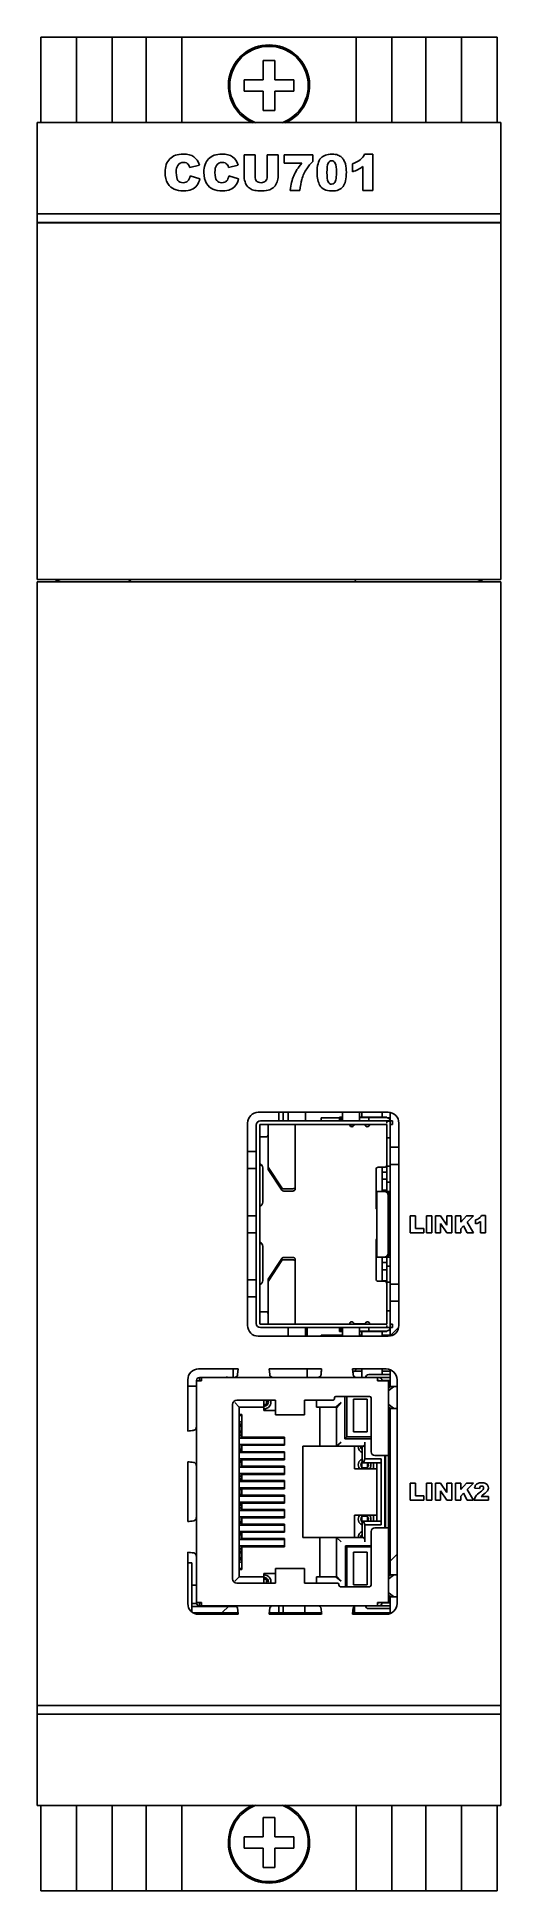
# Model space of a CAD drawing. Header units: inches. Extents: x 0 to 32, y 0 to 130.
import ezdxf

# ---------------------------------------------------------------- set-up
doc = ezdxf.new("R2010")
doc.units = ezdxf.units.IN
doc.header["$LTSCALE"] = 1.21
doc.header["$MEASUREMENT"] = 0
doc.layers.get('0').update_dxf_attribs({"linetype": 'CONTINUOUS'})
for name, color, linetype in [('02___PRT_ALL_AXES', 7, 'CONTINUOUS'), ('03___PRT_ALL_CURVES', 7, 'CONTINUOUS'), ('ECAD_DIPTRONICS_EMR-08', 7, 'CONTINUOUS'), ('ECAD_PULSE_HX5401NL', 7, 'CONTINUOUS'), ('ECAD_SAMTEC_TSW-102-08-L-S-RA', 7, 'CONTINUOUS'), ('ECAD_TE_1734099-5', 7, 'CONTINUOUS')]:
    doc.layers.add(name, color=color, linetype=linetype)

msp = doc.modelspace()

# ---------------------------------------------------------------- linework, layer by layer
at = {"color": 7, "linetype": 'Continuous'}
for p, q in [((0, 130), (0, 124)), ((32, 130), (32, 124)), ((15.6, 127), (15.6, 128.35)), ((15.6, 128.35), (16.4, 128.35)), ((16.4, 128.35), (16.4, 127)), ((14.25, 127), (14.25, 126.2)), ((14.25, 127), (15.6, 127)), ((14.25, 126.2), (15.6, 126.2)), ((15.6, 124.85), (15.6, 126.2)), ((16.4, 127), (17.75, 127)), ((16.4, 124.85), (16.4, 126.2)), ((17.75, 126.2), (16.4, 126.2)), ((17.75, 126.2), (17.75, 127)), ((16.4, 124.85), (15.6, 124.85)), ((-0.25, 117), (-0.25, 124)), ((32.25, 124), (-0.25, 124)), ((32.25, 124), (32.25, 117)), ((32.25, 117.6), (-0.25, 117.6)), ((-0.25, 117), (32.25, 117)), ((-0.25, 116.97), (-0.25, 91.97)), ((32.25, 116.97), (-0.25, 116.97)), ((32.25, 91.97), (32.25, 116.97)), ((-0.25, 91.97), (32.25, 91.97)), ((-0.25, 6), (-0.25, 91.8)), ((-0.25, 91.8), (32.25, 91.8)), ((32.25, 91.8), (32.25, 6)), ((14.5, 53.85), (14.5, 39.65)), ((15.1, 53.7), (15.1, 39.8)), ((24.35, 54.6), (15.25, 54.6)), ((15.35, 53.7), (15.35, 39.8)), ((15.4, 54), (24.65, 54)), ((24.25, 53.75), (15.4, 53.75)), ((15.93, 50.64), (15.93, 53.75)), ((17, 54), (17, 54.6)), ((17.35, 54), (17.35, 54.6)), ((17.83, 49.19), (17.83, 53.75)), ((18.55, 54.6), (18.55, 54)), ((20.95, 54.22), (19.65, 54.22)), ((19.65, 54), (19.65, 54.22)), ((20.95, 54.26), (21.15, 54.26)), ((20.95, 54), (20.95, 54.26)), ((21.05, 54.01), (20.95, 54.01)), ((21.05, 54.24), (21.15, 54.24)), ((21.05, 54.24), (21.05, 54)), ((21.15, 54), (21.15, 54.6)), ((21.65, 53.75), (21.65, 53.74)), ((21.97, 53.72), (21.65, 53.72)), ((22.03, 53.74), (22.67, 53.74)), ((22.35, 54.6), (22.35, 54)), ((22.35, 54.26), (24.25, 54.26)), ((22.58, 54.25), (22.35, 54.25)), ((22.35, 54.24), (24.2, 54.24)), ((22.5, 54.26), (22.5, 54.6)), ((23, 54.24), (23, 54)), ((23.05, 53.74), (23.05, 53.75)), ((23.94, 54.26), (23.94, 54.6)), ((24.25, 54.23), (24.25, 54.26)), ((24.25, 54), (24.25, 53.84)), ((24.5, 53.99), (24.25, 53.99)), ((24.25, 49.05), (24.25, 53.75)), ((24.5, 54.22), (24.31, 54.22)), ((24.5, 54.58), (24.5, 39.51)), ((24.65, 53.75), (24.5, 53.75)), ((24.65, 53.75), (24.65, 54)), ((25.1, 39.65), (25.1, 53.85)), ((15.35, 52.88), (15.78, 52.88)), ((24.5, 52.82), (24.25, 52.82)), ((24.5, 52.15), (25.1, 52.15)), ((14.5, 51.85), (15.1, 51.85)), ((15.39, 50.93), (15.5, 50.88)), ((16.89, 49.3), (15.95, 50.75)), ((24.1, 50.75), (23.65, 50.75)), ((23.94, 49.05), (23.94, 50.75)), ((24.5, 50.82), (24.25, 50.82)), ((25.1, 50.95), (24.5, 50.95)), ((15.1, 50.65), (14.5, 50.65)), ((15.56, 48.3), (15.56, 50.7)), ((16.89, 49.14), (15.95, 50.59)), ((23.5, 50.6), (23.5, 47.9)), ((24.25, 50.41), (23.94, 50.41)), ((24.25, 49.91), (23.94, 49.91)), ((24.25, 49.7), (24.5, 49.7)), ((17.68, 49.24), (17.02, 49.24)), ((17.68, 49.08), (17.02, 49.08)), ((17.68, 49.24), (17.74, 49.25)), ((23.56, 49.05), (24.23, 49.05)), ((23.56, 49.05), (23.56, 44.45)), ((24.25, 49.14), (23.94, 49.14)), ((24.14, 49.04), (24.09, 49.05)), ((24.25, 49.05), (24.28, 49.04)), ((24.28, 49.05), (24.49, 49.05)), ((24.35, 48.75), (24.45, 48.75)), ((24.35, 44.75), (24.35, 48.75)), ((24.45, 48.75), (24.45, 44.75)), ((14.5, 47.35), (15.1, 47.35)), ((15.1, 46.15), (14.5, 46.15)), ((23.5, 45.6), (23.5, 42.9)), ((15.39, 45.43), (15.5, 45.38)), ((15.56, 42.8), (15.56, 45.2)), ((16.89, 44.36), (15.93, 42.89)), ((17.68, 44.42), (17.02, 44.42)), ((17.68, 44.26), (17.02, 44.26)), ((17.74, 44.25), (17.68, 44.26)), ((17.83, 44.31), (17.83, 39.75)), ((24.23, 44.45), (23.56, 44.45)), ((23.94, 42.75), (23.94, 44.45)), ((24.25, 44.45), (24.23, 44.45)), ((24.25, 44.45), (24.49, 44.45)), ((24.25, 39.75), (24.25, 44.45)), ((24.45, 44.75), (24.35, 44.75)), ((16.89, 44.2), (15.93, 42.73)), ((24.25, 44.06), (23.94, 44.06)), ((24.25, 43.56), (23.94, 43.56)), ((24.5, 43.8), (24.25, 43.8)), ((14.5, 42.85), (15.1, 42.85)), ((15.1, 41.65), (14.5, 41.65)), ((15.93, 39.75), (15.93, 42.89)), ((23.65, 42.75), (24.1, 42.75)), ((24.25, 42.79), (23.94, 42.79)), ((24.5, 42.68), (24.25, 42.68)), ((24.5, 42.55), (25.1, 42.55)), ((15.78, 40.62), (15.35, 40.62)), ((24.5, 40.68), (24.25, 40.68)), ((25.1, 41.35), (24.5, 41.35)), ((15.4, 39.75), (24.25, 39.75)), ((15.4, 39.5), (24.65, 39.5)), ((17.35, 38.9), (17.35, 39.5)), ((18.55, 39.5), (18.55, 38.9)), ((20.95, 39.24), (20.95, 39.5)), ((20.95, 39.49), (21.05, 39.49)), ((21.15, 39.24), (20.95, 39.24)), ((21.05, 39.5), (21.05, 39.26)), ((21.15, 39.26), (21.05, 39.26)), ((21.15, 38.9), (21.15, 39.5)), ((21.65, 39.75), (21.65, 39.76)), ((22.03, 39.76), (22.67, 39.76)), ((22.35, 39.5), (22.35, 38.9)), ((24.2, 39.26), (22.35, 39.26)), ((22.58, 39.25), (22.35, 39.25)), ((24.25, 39.24), (22.35, 39.24)), ((22.5, 38.9), (22.5, 39.24)), ((23, 39.5), (23, 39.26)), ((23.05, 39.76), (23.05, 39.75)), ((23.94, 38.9), (23.94, 39.24)), ((24.25, 39.5), (24.25, 39.66)), ((24.25, 39.51), (24.5, 39.51)), ((24.25, 39.24), (24.25, 39.27)), ((24.5, 39.75), (24.65, 39.75)), ((24.5, 39.5), (24.5, 38.92)), ((24.65, 39.5), (24.65, 39.75)), ((15.25, 38.9), (24.35, 38.9)), ((21.15, 38.98), (19.65, 38.98)), ((19.65, 38.9), (19.65, 38.98)), ((22.5, 38.98), (22.35, 38.98)), ((24.5, 38.98), (23.94, 38.98)), ((13.85, 36.6), (11.06, 36.6)), ((13.85, 36.6), (13.8, 36.21)), ((19.69, 36.6), (16, 36.6)), ((16.05, 36.21), (16, 36.6)), ((19.69, 36.6), (19.65, 36.21)), ((19.67, 36.44), (19.65, 36.44)), ((19.65, 36.24), (19.65, 36.44)), ((24.22, 36.6), (21.84, 36.6)), ((21.89, 36.21), (21.84, 36.6)), ((22.5, 36.44), (21.86, 36.44)), ((22.5, 36), (22.5, 36.6)), ((23.94, 36.21), (23.94, 36.6)), ((24.5, 36.44), (23.94, 36.44)), ((24.5, 36.54), (24.5, 35.35)), ((10.31, 35.85), (10.31, 32.25)), ((10.91, 35.8), (10.91, 20.2)), ((10.91, 35.77), (11.26, 35.77)), ((11.12, 36), (24.5, 36)), ((11.12, 35.77), (11.12, 36)), ((11.26, 35.8), (11.12, 35.8)), ((11.22, 35.8), (11.22, 35.77)), ((11.26, 35.77), (11.26, 36)), ((13.09, 36.05), (12.92, 36)), ((13.1, 36), (13.09, 36.05)), ((23, 36.21), (24.5, 36.21)), ((23.61, 35.77), (23.61, 36)), ((23.71, 35.8), (23.61, 35.8)), ((23.61, 35.77), (24.37, 35.77)), ((23.71, 35.77), (23.71, 35.8)), ((24.5, 35.8), (23.92, 35.8)), ((23.92, 35.77), (23.92, 35.8)), ((23.94, 35.77), (23.94, 35.8)), ((24.37, 20.23), (24.37, 35.77)), ((24.37, 35.25), (24.5, 35.35)), ((24.39, 35.12), (24.41, 35.11)), ((24.41, 35.11), (24.43, 35.12)), ((24.43, 35.12), (24.73, 35.35)), ((24.54, 35.37), (24.96, 35.37)), ((24.97, 20.15), (24.97, 35.85)), ((13.45, 34.12), (13.45, 21.88)), ((16.45, 34.42), (13.75, 34.42)), ((15.83, 34.1), (15.64, 34.1)), ((15.83, 34.42), (15.83, 34.1)), ((16.45, 33.38), (16.45, 34.42)), ((20.49, 34.42), (18.48, 34.42)), ((18.48, 34.42), (18.48, 33.38)), ((20.59, 34.52), (20.59, 34.57)), ((20.69, 34.67), (23.05, 34.67)), ((21.45, 31.84), (21.45, 34.67)), ((22.87, 34.48), (21.93, 34.48)), ((21.93, 32.19), (21.93, 34.48)), ((22.87, 34.48), (22.87, 32.19)), ((23.15, 30.79), (23.15, 34.57)), ((24.5, 33.86), (24.37, 33.96)), ((24.41, 34.1), (24.39, 34.09)), ((24.43, 34.09), (24.41, 34.1)), ((24.73, 33.86), (24.43, 34.09)), ((24.5, 33.86), (24.5, 22.14)), ((24.54, 33.84), (24.96, 33.84)), ((13.91, 32.8), (13.96, 32.8)), ((13.96, 31.75), (13.96, 32.8)), ((13.96, 32.6), (14.09, 32.6)), ((18.48, 33.38), (16.45, 33.38)), ((24.5, 32.63), (24.37, 32.63)), ((24.5, 32.62), (24.37, 32.62)), ((13.91, 31.75), (17.08, 31.75)), ((17.08, 31.31), (13.91, 31.31)), ((14.09, 32.24), (13.96, 32.24)), ((13.96, 30.74), (13.96, 31.31)), ((14.09, 31.31), (14.09, 31.25)), ((23.15, 31.84), (21.45, 31.84)), ((21.93, 32.19), (22.87, 32.19)), ((24.37, 32.34), (24.5, 32.34)), ((24.37, 31.84), (24.5, 31.84)), ((24.5, 31.36), (24.37, 31.36)), ((24.5, 31.35), (24.37, 31.35)), ((10.31, 30.1), (10.31, 25.9)), ((13.91, 30.74), (17.08, 30.74)), ((17.08, 30.29), (13.91, 30.29)), ((14.09, 30.97), (13.96, 30.97)), ((13.96, 29.72), (13.96, 30.29)), ((13.96, 30.06), (14.09, 30.06)), ((22.5, 31.18), (22.5, 30.95)), ((22.5, 30.95), (22.52, 30.95)), ((22.52, 30.08), (22.5, 30.08)), ((22.5, 30.08), (22.5, 29.68)), ((22.9, 29.68), (22.9, 30.03)), ((23.33, 30.03), (23.33, 29.6)), ((24.37, 30.54), (23.41, 30.54)), ((24.17, 30.09), (24.12, 30.09)), ((24.17, 30.08), (24.12, 30.08)), ((24.17, 30.54), (24.17, 25.46)), ((24.5, 30.95), (24.37, 30.95)), ((24.5, 30.86), (24.37, 30.86)), ((24.5, 30.09), (24.37, 30.09)), ((24.5, 30.08), (24.37, 30.08)), ((13.91, 29.72), (17.08, 29.72)), ((17.08, 29.28), (13.91, 29.28)), ((13.91, 28.71), (17.08, 28.71)), ((13.96, 28.71), (13.96, 29.28)), ((13.96, 28.79), (14.09, 28.79)), ((14.09, 29.79), (14.09, 29.72)), ((14.09, 28.77), (14.09, 28.71)), ((22.5, 29.68), (22.9, 29.68)), ((24.17, 29.68), (24.12, 29.68)), ((24.17, 29.59), (24.12, 29.59)), ((24.17, 28.82), (24.12, 28.82)), ((24.17, 28.81), (24.12, 28.81)), ((24.5, 29.68), (24.37, 29.68)), ((24.5, 29.59), (24.37, 29.59)), ((24.5, 28.82), (24.37, 28.82)), ((24.5, 28.81), (24.37, 28.81)), ((17.08, 28.26), (13.91, 28.26)), ((13.91, 27.69), (17.08, 27.69)), ((13.96, 27.69), (13.96, 28.26)), ((24.17, 28.41), (24.12, 28.41)), ((24.17, 28.32), (24.12, 28.32)), ((24.17, 27.55), (24.12, 27.55)), ((24.17, 27.54), (24.12, 27.54)), ((24.5, 28.41), (24.37, 28.41)), ((24.5, 28.32), (24.37, 28.32)), ((24.5, 27.55), (24.37, 27.55)), ((24.5, 27.54), (24.37, 27.54)), ((17.08, 27.25), (13.91, 27.25)), ((13.91, 26.67), (17.08, 26.67)), ((17.08, 26.23), (13.91, 26.23)), ((13.96, 26.67), (13.96, 27.25)), ((14.09, 27.16), (13.96, 27.16)), ((13.96, 25.66), (13.96, 26.23)), ((14.09, 27.25), (14.09, 27.18)), ((14.09, 26.23), (14.09, 26.17)), ((22.9, 26.27), (22.5, 26.27)), ((22.5, 26.27), (22.5, 25.87)), ((22.9, 25.92), (22.9, 26.27)), ((23.33, 26.35), (23.33, 25.92)), ((24.17, 27.14), (24.12, 27.14)), ((24.17, 27.05), (24.12, 27.05)), ((24.17, 26.28), (24.12, 26.28)), ((24.17, 26.27), (24.12, 26.27)), ((24.5, 27.14), (24.37, 27.14)), ((24.5, 27.05), (24.37, 27.05)), ((24.5, 26.28), (24.37, 26.28)), ((24.5, 26.27), (24.37, 26.27)), ((13.91, 25.66), (17.08, 25.66)), ((17.08, 25.21), (13.91, 25.21)), ((14.09, 25.89), (13.96, 25.89)), ((13.96, 24.64), (13.96, 25.21)), ((13.96, 24.98), (14.09, 24.98)), ((14.09, 24.71), (14.09, 24.64)), ((22.5, 25.87), (22.52, 25.87)), ((22.52, 25), (22.5, 25)), ((22.5, 25), (22.5, 24.78)), ((23.15, 21.43), (23.15, 25.21)), ((23.41, 25.46), (24.37, 25.46)), ((24.17, 25.87), (24.12, 25.87)), ((24.17, 25.78), (24.12, 25.78)), ((24.5, 25.87), (24.37, 25.87)), ((24.5, 25.78), (24.37, 25.78)), ((24.5, 25.01), (24.37, 25.01)), ((24.5, 25), (24.37, 25)), ((10.31, 23.75), (10.31, 20.15)), ((13.91, 24.64), (17.08, 24.64)), ((17.08, 24.2), (13.91, 24.2)), ((13.96, 23.15), (13.96, 24.2)), ((13.96, 23.71), (14.09, 23.71)), ((21.45, 24.12), (23.15, 24.12)), ((21.45, 21.33), (21.45, 24.12)), ((22.87, 23.76), (21.93, 23.76)), ((21.93, 21.47), (21.93, 23.76)), ((22.87, 23.76), (22.87, 21.47)), ((24.5, 24.6), (24.37, 24.6)), ((24.5, 24.51), (24.37, 24.51)), ((24.37, 24.12), (24.5, 24.12)), ((24.37, 23.61), (24.5, 23.61)), ((13.96, 23.15), (13.91, 23.15)), ((14.09, 23.35), (13.96, 23.35)), ((16.45, 22.62), (18.48, 22.62)), ((16.45, 21.58), (16.45, 22.62)), ((18.48, 22.62), (18.48, 21.58)), ((24.5, 23.33), (24.37, 23.33)), ((24.5, 22.14), (24.37, 22.04)), ((24.43, 21.91), (24.73, 22.14)), ((24.54, 22.16), (24.96, 22.16)), ((13.75, 21.58), (16.45, 21.58)), ((15.64, 21.86), (15.83, 21.86)), ((15.83, 21.86), (15.83, 21.58)), ((18.48, 21.58), (20.8, 21.58)), ((20.9, 21.43), (20.9, 21.48)), ((23.05, 21.33), (21, 21.33)), ((21.93, 21.47), (22.87, 21.47)), ((24.39, 21.91), (24.41, 21.9)), ((24.41, 20.89), (24.39, 20.88)), ((24.41, 21.9), (24.43, 21.91)), ((24.43, 20.88), (24.41, 20.89)), ((24.73, 20.65), (24.43, 20.88)), ((10.91, 20.23), (11.26, 20.23)), ((11.12, 20.23), (11.12, 20)), ((11.12, 20.2), (11.26, 20.2)), ((11.12, 20), (24.5, 20)), ((11.22, 20.23), (11.22, 20.2)), ((11.26, 20), (11.26, 20.23)), ((12.92, 20), (13.09, 19.95)), ((13.09, 19.95), (13.1, 20)), ((17, 20), (17, 19.56)), ((18.5, 19.5), (18.5, 20)), ((22, 19.96), (22, 19.56)), ((23, 19.8), (24.5, 19.8)), ((23.61, 20.23), (24.37, 20.23)), ((23.61, 20), (23.61, 20.23)), ((23.61, 20.2), (23.71, 20.2)), ((23.71, 20.2), (23.71, 20.23)), ((23.92, 20.2), (23.92, 20.23)), ((24.12, 20.2), (24.5, 20.2)), ((24.37, 20.75), (24.5, 20.65)), ((24.5, 20.65), (24.5, 19.46)), ((24.54, 20.63), (24.96, 20.63)), ((11.06, 19.4), (13.85, 19.4)), ((16, 19.4), (19.69, 19.4)), ((21.84, 19.4), (24.22, 19.4)), ((32.25, 13), (-0.25, 13)), ((32.25, 12.4), (-0.25, 12.4)), ((32.25, 6), (-0.25, 6)), ((0, 6), (0, 0)), ((32, 6), (32, 0)), ((15.6, 5.15), (16.4, 5.15)), ((15.6, 3.8), (15.6, 5.15)), ((16.4, 5.15), (16.4, 3.8)), ((14.25, 3.8), (15.6, 3.8)), ((14.25, 3.8), (14.25, 3)), ((14.25, 3), (15.6, 3)), ((15.6, 1.65), (15.6, 3)), ((16.4, 3.8), (17.75, 3.8)), ((17.75, 3), (16.4, 3)), ((16.4, 1.65), (16.4, 3)), ((17.75, 3), (17.75, 3.8)), ((16.4, 1.65), (15.6, 1.65))]:
    msp.add_line(p, q, dxfattribs=at)
at = {"color": 2, "linetype": 'Continuous'}
for p, q in [((15.53, 116.97), (15.56, 117)), ((31.33, 116.97), (31.36, 117)), ((6.16, 91.8), (6.33, 91.97)), ((21.97, 91.8), (22.14, 91.97)), ((24.46, 38.91), (25.09, 39.54)), ((21.87, 36.32), (22.16, 36.6)), ((24.37, 23.01), (24.97, 23.61)), ((12.7, 19.5), (13.2, 20))]:
    msp.add_line(p, q, dxfattribs=at)
at = {"color": 6, "linetype": 'Continuous'}
for p, q in [((13.91, 33.93), (13.6, 34.24)), ((13.91, 33.93), (15.64, 33.93)), ((13.91, 22.02), (13.91, 33.93)), ((15.64, 33.7), (15.64, 34.42)), ((19.34, 33.93), (19.34, 34.42)), ((19.34, 33.93), (20.69, 33.93)), ((19.57, 33.93), (19.57, 31.18)), ((21.05, 34.24), (20.69, 33.93)), ((20.74, 33.88), (21.05, 34.24)), ((20.74, 33.88), (20.74, 31.18)), ((21.32, 34.67), (21.32, 31.71)), ((14.09, 33.42), (13.91, 33.42)), ((14.09, 31.82), (14.09, 33.42)), ((15.64, 33.7), (16.45, 33.7)), ((24.37, 33.31), (24.5, 33.31)), ((17.08, 31.82), (14.09, 31.82)), ((14.09, 31.25), (17.08, 31.25)), ((14.09, 30.8), (14.09, 31.25)), ((17.08, 31.82), (17.08, 31.25)), ((20.74, 31.18), (21.05, 31.48)), ((21.45, 31.84), (21.32, 31.71)), ((21.32, 31.71), (23.15, 31.71)), ((22.72, 31.48), (22.72, 30.29)), ((14.09, 30.8), (17.08, 30.8)), ((14.09, 30.23), (17.08, 30.23)), ((14.09, 29.79), (14.09, 30.23)), ((17.08, 30.8), (17.08, 30.23)), ((18.38, 31.18), (22.6, 31.18)), ((18.38, 31.18), (18.38, 24.78)), ((21.99, 29.6), (21.99, 31.18)), ((22.52, 30.03), (22.52, 31.18)), ((22.52, 30.03), (23.85, 30.03)), ((22.72, 30.29), (22.62, 30.03)), ((23.85, 30.29), (22.72, 30.29)), ((23.56, 30.03), (23.56, 25.92)), ((23.85, 25.67), (23.85, 30.29)), ((24.12, 25.46), (24.12, 30.54)), ((14.09, 29.79), (17.08, 29.79)), ((14.09, 29.21), (17.08, 29.21)), ((14.09, 28.77), (14.09, 29.21)), ((14.09, 28.77), (17.08, 28.77)), ((17.08, 29.79), (17.08, 29.21)), ((17.08, 28.77), (17.08, 28.2)), ((23.56, 29.6), (21.99, 29.6)), ((14.09, 28.2), (17.08, 28.2)), ((14.09, 27.75), (14.09, 28.2)), ((14.09, 27.75), (17.08, 27.75)), ((17.08, 27.75), (17.08, 27.18)), ((14.09, 27.18), (17.08, 27.18)), ((14.09, 26.74), (14.09, 27.18)), ((14.09, 26.74), (17.08, 26.74)), ((14.09, 26.17), (17.08, 26.17)), ((14.09, 25.72), (14.09, 26.17)), ((17.08, 26.74), (17.08, 26.17)), ((21.99, 26.35), (23.56, 26.35)), ((21.99, 24.78), (21.99, 26.35)), ((14.09, 25.72), (17.08, 25.72)), ((14.09, 25.15), (17.08, 25.15)), ((14.09, 24.71), (14.09, 25.15)), ((14.09, 24.71), (17.08, 24.71)), ((17.08, 25.72), (17.08, 25.15)), ((17.08, 24.71), (17.08, 24.13)), ((22.6, 24.78), (18.38, 24.78)), ((19.57, 24.78), (19.57, 22.02)), ((20.74, 24.78), (21.05, 24.47)), ((20.74, 24.78), (20.74, 22.07)), ((22.52, 25.92), (23.85, 25.92)), ((22.52, 24.78), (22.52, 25.92)), ((22.62, 25.92), (22.72, 25.67)), ((22.72, 25.67), (23.85, 25.67)), ((22.72, 25.67), (22.72, 24.47)), ((14.09, 24.13), (17.08, 24.13)), ((14.09, 22.53), (14.09, 24.13)), ((23.15, 24.19), (21.37, 24.19)), ((21.37, 24.19), (21.45, 24.11)), ((21.37, 24.19), (21.37, 21.33)), ((13.91, 22.53), (14.09, 22.53)), ((15.64, 22.25), (16.45, 22.25)), ((15.64, 21.58), (15.64, 22.25)), ((24.37, 22.64), (24.5, 22.64)), ((13.91, 22.02), (13.6, 21.72)), ((15.64, 22.02), (13.91, 22.02)), ((20.69, 22.02), (19.34, 22.02)), ((19.34, 21.58), (19.34, 22.02)), ((20.69, 22.02), (21.05, 21.72)), ((21.05, 21.72), (20.74, 22.07)), ((24.12, 20.2), (23.92, 20.2)), ((24.12, 20.23), (24.12, 20.2))]:
    msp.add_line(p, q, dxfattribs=at)
at = {"color": 7, "linetype": 'Continuous'}
for centre, radius, start, end in [((16, 126.6), 2.85, 293.7203, 246.2797), ((16, 126.6), 2.75, 288.8396, 251.1604), ((1.55, 116), 1, 90, 101.1297), ((30.45, 116), 1, 78.8703, 90), ((1.55, 92.8), 1, 236.6327, 270), ((30.45, 92.8), 1, 270, 303.3673), ((15.25, 53.85), 0.75, 90, 180), ((15.4, 53.7), 0.3, 90, 180), ((15.4, 53.7), 0.05, 90, 180), ((21.8, 53.74), 0.15, 180, 336.4218), ((22.03, 53.64), 0.1, 90, 156.4218), ((22.58, 53.9), 0.35, 76.5805, 90), ((22.67, 53.64), 0.1, 23.5782, 90), ((22.9, 53.74), 0.15, 203.5782, 0), ((24.2, 53.94), 0.3, 11.7126, 90), ((24.35, 53.85), 0.75, 0, 90), ((15.78, 53.03), 0.15, 270, 0), ((15.08, 50.04), 0.943, 70.7091, 72.8413), ((15.26, 50.7), 0.3, 0, 37.6325), ((23.65, 50.6), 0.15, 90, 180), ((24.1, 50.9), 0.15, 270, 0), ((15.26, 48.3), 0.3, 322.3675, 0), ((24.22, 48.82), 0.228, 82.6473, 86.7705), ((23.65, 47.9), 0.15, 180, 232.3815), ((23.65, 45.6), 0.15, 127.6185, 180), ((15.08, 44.54), 0.943, 70.7091, 72.8413), ((15.26, 45.2), 0.3, 0, 37.6325), ((15.26, 42.8), 0.3, 322.3675, 0), ((23.65, 42.9), 0.15, 180, 270), ((24.1, 42.6), 0.15, 0, 90), ((15.78, 40.47), 0.15, 0, 90), ((15.25, 39.65), 0.75, 180, 270), ((15.4, 39.8), 0.3, 180, 270), ((15.4, 39.8), 0.05, 180, 270), ((21.8, 39.76), 0.15, 23.5782, 180), ((22.03, 39.86), 0.1, 203.5782, 270), ((22.58, 39.6), 0.35, 270, 283.4195), ((22.67, 39.86), 0.1, 270, 336.4218), ((22.9, 39.76), 0.15, 0, 156.4218), ((24.2, 39.56), 0.3, 270, 348.2874), ((24.35, 39.65), 0.75, 270, 0), ((11.06, 35.85), 0.75, 90, 180), ((24.22, 35.85), 0.75, 0, 90), ((11.12, 35.8), 0.203, 90, 180), ((23, 35.95), 0.254, 90, 168.463), ((23.71, 35.8), 0.203, 0, 90), ((13.75, 34.12), 0.3, 90, 180), ((15.65, 34.28), 0.483, 268.4364, 17.6819), ((15.65, 34.28), 0.305, 267.5016, 28.8133), ((20.49, 34.52), 0.1, 270, 0), ((20.69, 34.57), 0.1, 90, 180), ((23.05, 34.57), 0.1, 0, 90), ((14.04, 33.82), 0.483, 254.6962, 276.2062), ((13.91, 32.42), 0.483, 68.1715, 90), ((13.91, 32.42), 0.305, 54.2617, 80.1639), ((13.91, 32.42), 0.305, 279.8283, 305.7661), ((13.91, 32.42), 0.483, 276.2062, 291.8333), ((13.91, 31.15), 0.305, 18.2111, 31.7077), ((13.91, 31.15), 0.483, 11.4621, 19.3769), ((13.91, 31.15), 0.305, 279.8283, 305.7661), ((13.91, 29.88), 0.305, 54.2617, 80.1639), ((13.91, 29.88), 0.483, 46.9426, 59.2562), ((13.91, 31.15), 0.483, 300.8015, 313.0766), ((22.7, 31.15), 0.445, 176.7002, 246.1397), ((22.7, 29.88), 0.445, 113.8647, 219.3148), ((22.7, 31.15), 0.267, 174.5039, 221.4177), ((22.7, 29.88), 0.267, 138.5823, 221.4177), ((22.7, 29.88), 0.267, 318.5823, 35.1374), ((22.7, 29.88), 0.445, 320.7173, 20.176), ((23.41, 30.79), 0.254, 180, 270), ((13.91, 28.61), 0.483, 68.1715, 83.8019), ((13.91, 28.61), 0.305, 54.2617, 80.1639), ((13.91, 29.88), 0.305, 328.3206, 341.7634), ((13.91, 28.61), 0.305, 18.2111, 31.7077), ((13.91, 29.88), 0.483, 340.6084, 348.5455), ((13.91, 28.61), 0.483, 11.4621, 19.3769), ((22.7, 29.88), 0.267, 228.5823, 311.4177), ((13.91, 28.61), 0.483, 276.2062, 291.8333), ((13.91, 27.34), 0.483, 68.1715, 83.8019), ((13.91, 27.34), 0.483, 46.9426, 59.2562), ((13.91, 28.61), 0.483, 300.8015, 313.0766), ((13.91, 27.34), 0.305, 279.8283, 305.7661), ((13.91, 27.34), 0.483, 276.2062, 291.8333), ((13.91, 27.34), 0.305, 328.3206, 341.7634), ((13.91, 26.07), 0.305, 18.2111, 31.7077), ((13.91, 27.34), 0.483, 340.6084, 348.5455), ((13.91, 26.07), 0.483, 11.4621, 19.3769), ((22.7, 26.07), 0.445, 140.7173, 246.1397), ((22.7, 26.07), 0.267, 138.5823, 221.4177), ((22.7, 26.07), 0.267, 48.5823, 131.4177), ((22.7, 26.07), 0.267, 324.8626, 41.4177), ((22.7, 26.07), 0.445, 339.843, 39.3148), ((13.91, 26.07), 0.305, 279.8283, 305.7661), ((13.91, 24.8), 0.305, 54.2617, 80.1639), ((13.91, 24.8), 0.483, 46.9426, 59.2562), ((13.91, 26.07), 0.483, 300.8015, 313.0766), ((13.91, 24.8), 0.305, 328.3206, 341.7634), ((13.91, 24.8), 0.483, 340.6084, 348.5455), ((22.7, 24.8), 0.445, 113.8647, 183.3033), ((22.7, 24.8), 0.267, 138.5823, 185.4961), ((23.41, 25.21), 0.254, 90, 180), ((13.91, 23.53), 0.483, 68.1715, 83.8019), ((13.91, 23.53), 0.305, 54.2617, 80.1639), ((13.91, 23.53), 0.483, 270, 291.8333), ((14.04, 22.13), 0.483, 83.8019, 105.3038), ((13.91, 23.53), 0.305, 279.8283, 305.7661), ((15.65, 21.68), 0.483, 348.4585, 91.5665), ((13.75, 21.88), 0.3, 180, 270), ((15.65, 21.68), 0.305, 341.6172, 92.4946), ((20.8, 21.48), 0.1, 0, 90), ((21, 21.43), 0.1, 180, 270), ((23.05, 21.43), 0.1, 270, 0), ((11.06, 20.15), 0.75, 180, 270), ((11.12, 20.2), 0.203, 180, 270), ((17.4, 19.56), 0.4, 180, 188.8598), ((22.4, 19.56), 0.4, 180, 188.7374), ((23, 20.05), 0.254, 191.537, 270), ((23.71, 20.2), 0.203, 270, 360), ((24.22, 20.15), 0.75, 270, 0), ((16, 3.4), 2.85, 113.7203, 66.2797), ((16, 3.4), 2.75, 108.8396, 71.1604)]:
    msp.add_arc(centre, radius, start, end, dxfattribs=at)
at = {"color": 6, "linetype": 'Continuous'}
for centre, start, end in [((20.69, 33.88), 0, 90), ((20.69, 22.07), 270, 0)]:
    msp.add_arc(centre, 0.0508, start, end, dxfattribs=at)
at = {"color": 7, "linetype": 'Continuous'}
for centre, major_axis, ratio, start_param, end_param in [((24.54, 35.11), (0, 0.254), 0.466308, 0, 0.349066), ((24.54, 34.1), (0, 0.254), 0.466308, -3.490659, -3.141593), ((14.57, 32.02), (5, 0), 0.087489, 2.451113, 2.588498), ((14.57, 30.33), (5, 0), 0.087489, -2.588498, -2.451113), ((14.57, 25.67), (5, 0), 0.087489, 2.451113, 2.588498), ((14.57, 23.98), (5, 0), 0.087489, -2.588498, -2.451113), ((24.54, 21.9), (0, 0.254), 0.466308, 0, 0.349066), ((14.08, 23.65), (0, 5), 0.087489, -3.832073, -3.696002), ((15.77, 23.65), (0, 5), 0.087489, -2.587184, -2.451113), ((19.93, 23.65), (0, 5), 0.087489, -3.832073, -3.696002), ((21.61, 23.65), (0, 5), 0.087489, -2.587184, -2.451113), ((24.54, 20.89), (0, 0.254), 0.466308, -3.490659, -3.141593)]:
    msp.add_ellipse(centre, major_axis=major_axis, ratio=ratio, start_param=start_param, end_param=end_param, dxfattribs=at)
at = {"color": 6, "linetype": 'Continuous'}
for centre, start_param, end_param in [((22.6, 31.48), -3.141593, -1.570796), ((22.6, 24.47), -1.570796, 0)]:
    msp.add_ellipse(centre, major_axis=(0, 0.305), ratio=0.404026, start_param=start_param, end_param=end_param, dxfattribs=at)
at = {"color": 7, "linetype": 'Continuous'}
for points, knots in [([(15.36, 50.94), (15.36, 50.95), (15.36, 50.96), (15.38, 50.97), (15.39, 50.97)], [0, 0, 0, 0, 0.519682, 1, 1, 1, 1]), ([(15.39, 50.97), (15.4, 50.97), (15.42, 50.96), (15.46, 50.93), (15.48, 50.9), (15.5, 50.88)], [0, 0, 0, 0, 0.208805, 0.459788, 1, 1, 1, 1]), ([(15.93, 50.8), (15.93, 50.79), (15.93, 50.77), (15.94, 50.75), (15.95, 50.75)], [0, 0, 0, 0, 0.741326, 1, 1, 1, 1]), ([(15.95, 50.59), (15.94, 50.59), (15.93, 50.61), (15.93, 50.63), (15.93, 50.64)], [0, 0, 0, 0, 0.258674, 1, 1, 1, 1]), ([(15.5, 48.12), (15.49, 48.11), (15.45, 48.08), (15.4, 48.06), (15.36, 48.05)], [0, 0, 0, 0, 0.254001, 1, 1, 1, 1]), ([(15.5, 48.12), (15.49, 48.1), (15.46, 48.06), (15.42, 48.03), (15.4, 48.03)], [0, 0, 0, 0, 0.533087, 1, 1, 1, 1]), ([(16.89, 49.3), (16.9, 49.28), (16.94, 49.25), (17, 49.24), (17.02, 49.24)], [0, 0, 0, 0, 0.472159, 1, 1, 1, 1]), ([(17.02, 49.08), (17, 49.08), (16.94, 49.09), (16.9, 49.12), (16.89, 49.14)], [0, 0, 0, 0, 0.52784, 1, 1, 1, 1]), ([(17.83, 49.19), (17.83, 49.18), (17.82, 49.15), (17.79, 49.11), (17.74, 49.09), (17.7, 49.08), (17.68, 49.08)], [0, 0, 0, 0, 0.218958, 0.457227, 0.720437, 1, 1, 1, 1]), ([(17.74, 49.25), (17.76, 49.26), (17.81, 49.28), (17.83, 49.33), (17.83, 49.36)], [0, 0, 0, 0, 0.536228, 1, 1, 1, 1]), ([(24.14, 49.04), (24.2, 49.03), (24.27, 48.98), (24.32, 48.89), (24.34, 48.85), (24.35, 48.8), (24.35, 48.77), (24.35, 48.75)], [0, 0, 0, 0, 0.485222, 0.61334, 0.744944, 0.873021, 1, 1, 1, 1]), ([(24.28, 49.04), (24.33, 49.03), (24.4, 48.96), (24.43, 48.86), (24.44, 48.8), (24.45, 48.77), (24.45, 48.75)], [0, 0, 0, 0, 0.457437, 0.726575, 0.863332, 1, 1, 1, 1]), ([(15.4, 48.03), (15.39, 48.03), (15.38, 48.04), (15.37, 48.05), (15.36, 48.06)], [0, 0, 0, 0, 0.512511, 1, 1, 1, 1]), ([(15.36, 45.44), (15.36, 45.45), (15.36, 45.46), (15.38, 45.47), (15.39, 45.47)], [0, 0, 0, 0, 0.519682, 1, 1, 1, 1]), ([(15.39, 45.47), (15.4, 45.47), (15.42, 45.46), (15.46, 45.43), (15.48, 45.4), (15.5, 45.38)], [0, 0, 0, 0, 0.208805, 0.459788, 1, 1, 1, 1]), ([(16.89, 44.36), (16.9, 44.38), (16.94, 44.41), (17, 44.42), (17.02, 44.42)], [0, 0, 0, 0, 0.472159, 1, 1, 1, 1]), ([(17.02, 44.26), (17, 44.26), (16.94, 44.25), (16.9, 44.22), (16.89, 44.2)], [0, 0, 0, 0, 0.52784, 1, 1, 1, 1]), ([(17.68, 44.42), (17.7, 44.42), (17.74, 44.41), (17.79, 44.39), (17.82, 44.35), (17.83, 44.32), (17.83, 44.31)], [0, 0, 0, 0, 0.279563, 0.542773, 0.781042, 1, 1, 1, 1]), ([(17.83, 44.14), (17.83, 44.17), (17.81, 44.22), (17.76, 44.24), (17.74, 44.25)], [0, 0, 0, 0, 0.463772, 1, 1, 1, 1]), ([(24.09, 44.45), (24.1, 44.45), (24.14, 44.45), (24.21, 44.48), (24.28, 44.54), (24.33, 44.62), (24.35, 44.69), (24.35, 44.73), (24.35, 44.75)], [0, 0, 0, 0, 0.120298, 0.2378, 0.488415, 0.744913, 0.872438, 1, 1, 1, 1]), ([(24.45, 44.75), (24.45, 44.73), (24.44, 44.7), (24.43, 44.63), (24.4, 44.55), (24.34, 44.49), (24.29, 44.46), (24.26, 44.45), (24.25, 44.45)], [0, 0, 0, 0, 0.139167, 0.276358, 0.544859, 0.789886, 0.901571, 1, 1, 1, 1]), ([(15.5, 42.62), (15.49, 42.61), (15.45, 42.58), (15.4, 42.56), (15.36, 42.55)], [0, 0, 0, 0, 0.254001, 1, 1, 1, 1]), ([(15.4, 42.53), (15.39, 42.53), (15.38, 42.54), (15.37, 42.55), (15.36, 42.56)], [0, 0, 0, 0, 0.512511, 1, 1, 1, 1]), ([(15.5, 42.62), (15.49, 42.6), (15.46, 42.56), (15.42, 42.53), (15.4, 42.53)], [0, 0, 0, 0, 0.533087, 1, 1, 1, 1]), ([(11.22, 35.77), (11.23, 35.78), (11.23, 35.79), (11.24, 35.8), (11.25, 35.8)], [0, 0, 0, 0, 0.599098, 1, 1, 1, 1]), ([(13.8, 36.21), (13.8, 36.18), (13.79, 36.13), (13.73, 36.07), (13.65, 36.02), (13.59, 36), (13.55, 36)], [0, 0, 0, 0, 0.204323, 0.434087, 0.700109, 1, 1, 1, 1]), ([(16.3, 36), (16.26, 36), (16.2, 36.02), (16.12, 36.07), (16.06, 36.13), (16.05, 36.18), (16.05, 36.21)], [0, 0, 0, 0, 0.299848, 0.565922, 0.795722, 1, 1, 1, 1]), ([(19.65, 36.21), (19.64, 36.18), (19.63, 36.13), (19.58, 36.07), (19.5, 36.02), (19.43, 36), (19.39, 36)], [0, 0, 0, 0, 0.204323, 0.434087, 0.700109, 1, 1, 1, 1]), ([(22.14, 36), (22.11, 36), (22.04, 36.02), (21.96, 36.07), (21.91, 36.13), (21.89, 36.18), (21.89, 36.21)], [0, 0, 0, 0, 0.299848, 0.565922, 0.795722, 1, 1, 1, 1]), ([(24.73, 35.35), (24.73, 35.35), (24.74, 35.36), (24.76, 35.37), (24.77, 35.37)], [0, 0, 0, 0, 0.273103, 1, 1, 1, 1]), ([(24.77, 33.84), (24.77, 33.84), (24.75, 33.84), (24.74, 33.85), (24.73, 33.86)], [0, 0, 0, 0, 0.235955, 1, 1, 1, 1]), ([(10.91, 32.55), (10.91, 32.51), (10.9, 32.45), (10.85, 32.37), (10.78, 32.31), (10.73, 32.3), (10.71, 32.3)], [0, 0, 0, 0, 0.299848, 0.565922, 0.795722, 1, 1, 1, 1]), ([(10.71, 30.06), (10.73, 30.05), (10.78, 30.04), (10.85, 29.98), (10.9, 29.9), (10.91, 29.84), (10.91, 29.8)], [0, 0, 0, 0, 0.204323, 0.434087, 0.700109, 1, 1, 1, 1]), ([(10.91, 26.2), (10.91, 26.16), (10.9, 26.1), (10.85, 26.02), (10.78, 25.96), (10.73, 25.95), (10.71, 25.95)], [0, 0, 0, 0, 0.299848, 0.565922, 0.795722, 1, 1, 1, 1]), ([(10.71, 23.71), (10.73, 23.7), (10.78, 23.69), (10.85, 23.63), (10.9, 23.55), (10.91, 23.49), (10.91, 23.45)], [0, 0, 0, 0, 0.204323, 0.434087, 0.700109, 1, 1, 1, 1]), ([(24.73, 22.14), (24.73, 22.15), (24.74, 22.15), (24.76, 22.16), (24.77, 22.16)], [0, 0, 0, 0, 0.273103, 1, 1, 1, 1]), ([(11.25, 20.2), (11.24, 20.2), (11.23, 20.21), (11.23, 20.22), (11.22, 20.23)], [0, 0, 0, 0, 0.400847, 1, 1, 1, 1]), ([(13.55, 20), (13.59, 20), (13.65, 19.99), (13.73, 19.94), (13.79, 19.87), (13.8, 19.82), (13.8, 19.8)], [0, 0, 0, 0, 0.299848, 0.565922, 0.795722, 1, 1, 1, 1]), ([(16.05, 19.8), (16.05, 19.82), (16.06, 19.87), (16.12, 19.94), (16.2, 19.99), (16.26, 20), (16.3, 20)], [0, 0, 0, 0, 0.204323, 0.434087, 0.700109, 1, 1, 1, 1]), ([(19.39, 20), (19.43, 20), (19.5, 19.99), (19.58, 19.94), (19.63, 19.87), (19.64, 19.82), (19.65, 19.8)], [0, 0, 0, 0, 0.299848, 0.565922, 0.795722, 1, 1, 1, 1]), ([(21.89, 19.8), (21.89, 19.82), (21.91, 19.87), (21.96, 19.94), (22.04, 19.99), (22.11, 20), (22.14, 20)], [0, 0, 0, 0, 0.204323, 0.434087, 0.700109, 1, 1, 1, 1]), ([(24.77, 20.63), (24.77, 20.63), (24.75, 20.64), (24.74, 20.64), (24.73, 20.65)], [0, 0, 0, 0, 0.235955, 1, 1, 1, 1])]:
    msp.add_open_spline(points, degree=3, knots=knots, dxfattribs=at)
at = {"layer": '02___PRT_ALL_AXES', "color": 7, "linetype": 'Continuous'}
for p, q in [((32, 130), (0, 130)), ((2.5, 130), (2.5, 124)), ((5, 130), (5, 124)), ((7.4, 130), (7.4, 124)), ((9.9, 130), (9.9, 124)), ((22.1, 130), (22.1, 124)), ((24.6, 130), (24.6, 124)), ((27, 130), (27, 124)), ((29.5, 130), (29.5, 124)), ((14.5, 53.85), (14.5, 39.65)), ((24.35, 54.6), (15.25, 54.6)), ((25.1, 39.65), (25.1, 53.85)), ((15.25, 38.9), (24.35, 38.9)), ((13.85, 36.6), (11.06, 36.6)), ((19.69, 36.6), (16, 36.6)), ((24.22, 36.6), (21.84, 36.6)), ((10.31, 35.85), (10.31, 32.25)), ((24.97, 20.15), (24.97, 35.85)), ((10.31, 30.1), (10.31, 25.9)), ((10.31, 23.75), (10.31, 20.15)), ((10.59, 19.95), (13.7, 19.95)), ((16.7, 20), (16.7, 19.5)), ((13.84, 19.5), (10.71, 19.5)), ((11.06, 19.4), (13.85, 19.4)), ((16, 19.4), (19.69, 19.4)), ((19.68, 19.5), (16.01, 19.5)), ((21.84, 19.4), (24.22, 19.4)), ((24.5, 19.5), (21.85, 19.5)), ((2.5, 6), (2.5, 0)), ((5, 6), (5, 0)), ((7.4, 6), (7.4, 0)), ((9.9, 6), (9.9, 0)), ((22.1, 6), (22.1, 0)), ((24.6, 6), (24.6, 0)), ((27, 6), (27, 0)), ((29.5, 6), (29.5, 0)), ((32, 0), (0, 0))]:
    msp.add_line(p, q, dxfattribs=at)
for centre, start, end in [((15.25, 53.85), 90, 180), ((24.35, 53.85), 0, 90), ((15.25, 39.65), 180, 270), ((24.35, 39.65), 270, 0), ((11.06, 35.85), 90, 180), ((24.22, 35.85), 0, 90), ((11.06, 20.15), 180, 270), ((24.22, 20.15), 270, 0)]:
    msp.add_arc(centre, 0.75, start, end, dxfattribs=at)
at = {"layer": '03___PRT_ALL_CURVES', "color": 4, "linetype": 'Continuous'}
for p, q in [((10.45, 120.86), (11.13, 121.02)), ((13.17, 120.86), (13.85, 121.02)), ((14.25, 121.75), (14.25, 120.26)), ((15.02, 121.75), (14.25, 121.75)), ((15.02, 120.22), (15.02, 121.75)), ((15.87, 121.75), (15.87, 120.22)), ((16.64, 121.75), (15.87, 121.75)), ((16.64, 120.26), (16.64, 121.75)), ((17.06, 121.75), (17.06, 121.16)), ((19.08, 121.75), (17.06, 121.75)), ((17.06, 121.16), (18.29, 121.16)), ((19.08, 121.28), (19.08, 121.75)), ((21.84, 121.12), (21.84, 120.55)), ((22.57, 120.92), (22.57, 119.25)), ((23.28, 121.79), (22.7, 121.79)), ((23.28, 119.25), (23.28, 121.79)), ((11.16, 120.07), (10.48, 120.27)), ((13.87, 120.07), (13.19, 120.27)), ((17.48, 119.25), (18.17, 119.25)), ((22.57, 119.25), (23.28, 119.25)), ((26.27, 47.35), (25.9, 47.35)), ((25.9, 47.35), (25.9, 46.15)), ((26.27, 46.45), (26.27, 47.35)), ((27.4, 47.35), (27.03, 47.35)), ((27.03, 47.35), (27.03, 46.15)), ((27.4, 46.15), (27.4, 47.35)), ((28.02, 47.35), (27.67, 47.35)), ((27.67, 47.35), (27.67, 46.15)), ((28.47, 46.69), (28.02, 47.35)), ((28.02, 46.81), (28.47, 46.15)), ((28.02, 46.15), (28.02, 46.81)), ((28.82, 47.35), (28.47, 47.35)), ((28.47, 47.35), (28.47, 46.69)), ((28.82, 46.15), (28.82, 47.35)), ((29.44, 47.35), (29.07, 47.35)), ((29.07, 47.35), (29.07, 46.15)), ((29.44, 46.9), (29.44, 47.35)), ((29.83, 47.35), (29.44, 46.9)), ((30.32, 47.35), (29.83, 47.35)), ((29.88, 46.9), (30.32, 47.35)), ((30.34, 46.15), (29.88, 46.9)), ((30.48, 47.05), (30.48, 46.78)), ((30.83, 46.95), (30.83, 46.15)), ((31.16, 47.37), (30.89, 47.37)), ((31.16, 46.15), (31.16, 47.37)), ((25.9, 46.15), (26.85, 46.15)), ((26.85, 46.45), (26.27, 46.45)), ((26.85, 46.15), (26.85, 46.45)), ((27.03, 46.15), (27.4, 46.15)), ((27.67, 46.15), (28.02, 46.15)), ((28.47, 46.15), (28.82, 46.15)), ((29.07, 46.15), (29.44, 46.15)), ((29.44, 46.44), (29.63, 46.64)), ((29.44, 46.15), (29.44, 46.44)), ((29.63, 46.64), (29.88, 46.15)), ((29.88, 46.15), (30.34, 46.15)), ((30.83, 46.15), (31.16, 46.15)), ((26.27, 28.6), (25.9, 28.6)), ((25.9, 28.6), (25.9, 27.4)), ((26.27, 27.7), (26.27, 28.6)), ((27.4, 28.6), (27.03, 28.6)), ((27.03, 28.6), (27.03, 27.4)), ((27.4, 27.4), (27.4, 28.6)), ((28.02, 28.6), (27.67, 28.6)), ((27.67, 28.6), (27.67, 27.4)), ((28.47, 27.94), (28.02, 28.6)), ((28.82, 28.6), (28.47, 28.6)), ((28.47, 28.6), (28.47, 27.94)), ((28.82, 27.4), (28.82, 28.6)), ((29.44, 28.6), (29.07, 28.6)), ((29.07, 28.6), (29.07, 27.4)), ((29.44, 28.15), (29.44, 28.6)), ((29.83, 28.6), (29.44, 28.15)), ((30.32, 28.6), (29.83, 28.6)), ((29.88, 28.15), (30.32, 28.6)), ((25.9, 27.4), (26.85, 27.4)), ((26.85, 27.7), (26.27, 27.7)), ((26.85, 27.4), (26.85, 27.7)), ((27.03, 27.4), (27.4, 27.4)), ((27.67, 27.4), (28.02, 27.4)), ((28.02, 28.06), (28.47, 27.4)), ((28.02, 27.4), (28.02, 28.06)), ((28.47, 27.4), (28.82, 27.4)), ((29.07, 27.4), (29.44, 27.4)), ((29.44, 27.69), (29.63, 27.89)), ((29.44, 27.4), (29.44, 27.69)), ((29.63, 27.89), (29.88, 27.4)), ((30.34, 27.4), (29.88, 28.15)), ((29.88, 27.4), (30.34, 27.4)), ((30.38, 27.4), (31.39, 27.4)), ((30.41, 28.24), (30.74, 28.21)), ((30.86, 27.67), (30.94, 27.74)), ((31.39, 27.67), (30.86, 27.67)), ((30.94, 27.74), (31.08, 27.84)), ((31.39, 27.4), (31.39, 27.67))]:
    msp.add_line(p, q, dxfattribs=at)
for points in [[(9.05, 121.46), (8.83, 121.24), (8.72, 120.92), (8.72, 120.51)], [(9.99, 121.79), (9.58, 121.79), (9.27, 121.68), (9.05, 121.46)], [(9.5, 120.51), (9.5, 120.73), (9.53, 120.9), (9.6, 121)], [(9.6, 121), (9.7, 121.14), (9.83, 121.21), (10.01, 121.21)], [(10.73, 121.6), (10.55, 121.73), (10.3, 121.79), (9.99, 121.79)], [(10.01, 121.21), (10.08, 121.21), (10.15, 121.2), (10.22, 121.17)], [(10.22, 121.17), (10.28, 121.13), (10.33, 121.09), (10.37, 121.03)], [(10.37, 121.03), (10.4, 120.99), (10.43, 120.94), (10.45, 120.86)], [(11.13, 121.02), (11.04, 121.28), (10.91, 121.47), (10.73, 121.6)], [(11.77, 121.46), (11.55, 121.24), (11.44, 120.92), (11.44, 120.51)], [(12.7, 121.79), (12.3, 121.79), (11.99, 121.68), (11.77, 121.46)], [(12.21, 120.51), (12.21, 120.73), (12.25, 120.9), (12.32, 121)], [(12.32, 121), (12.41, 121.14), (12.55, 121.21), (12.72, 121.21)], [(13.45, 121.6), (13.26, 121.73), (13.02, 121.79), (12.7, 121.79)], [(12.72, 121.21), (12.8, 121.21), (12.87, 121.2), (12.93, 121.17)], [(12.93, 121.17), (12.99, 121.13), (13.05, 121.09), (13.09, 121.03)], [(13.09, 121.03), (13.12, 120.99), (13.14, 120.94), (13.17, 120.86)], [(13.85, 121.02), (13.76, 121.28), (13.63, 121.47), (13.45, 121.6)], [(18.29, 121.16), (18.04, 120.85), (17.85, 120.55), (17.73, 120.28)], [(18.64, 120.76), (18.76, 120.95), (18.91, 121.12), (19.08, 121.28)], [(19.63, 121.51), (19.46, 121.32), (19.37, 120.98), (19.37, 120.51)], [(20.41, 121.79), (20.06, 121.79), (19.8, 121.7), (19.63, 121.51)], [(20.06, 120.51), (20.06, 120.82), (20.09, 121.04), (20.14, 121.15)], [(20.14, 121.15), (20.19, 121.27), (20.27, 121.33), (20.39, 121.33)], [(20.39, 121.33), (20.5, 121.33), (20.58, 121.27), (20.64, 121.16)], [(20.83, 121.73), (20.72, 121.77), (20.58, 121.79), (20.41, 121.79)], [(20.64, 121.16), (20.7, 121.04), (20.73, 120.82), (20.73, 120.49)], [(21.09, 121.57), (21.02, 121.63), (20.93, 121.69), (20.83, 121.73)], [(21.25, 121.36), (21.21, 121.43), (21.16, 121.5), (21.09, 121.57)], [(21.35, 121.1), (21.32, 121.2), (21.29, 121.28), (21.25, 121.36)], [(21.42, 120.52), (21.42, 120.72), (21.39, 120.91), (21.35, 121.1)], [(22.4, 121.4), (22.26, 121.29), (22.08, 121.2), (21.84, 121.12)], [(22.24, 120.71), (22.35, 120.76), (22.46, 120.83), (22.57, 120.92)], [(22.7, 121.79), (22.63, 121.64), (22.52, 121.5), (22.4, 121.4)], [(8.72, 120.51), (8.72, 120.19), (8.78, 119.94), (8.91, 119.74)], [(8.91, 119.74), (9.04, 119.54), (9.18, 119.4), (9.36, 119.33)], [(9.62, 119.94), (9.54, 120.04), (9.5, 120.23), (9.5, 120.51)], [(9.98, 119.79), (9.83, 119.79), (9.71, 119.84), (9.62, 119.94)], [(10.31, 119.91), (10.24, 119.83), (10.13, 119.79), (9.98, 119.79)], [(10.48, 120.27), (10.44, 120.11), (10.39, 119.99), (10.31, 119.91)], [(10.94, 119.59), (11.04, 119.72), (11.11, 119.88), (11.16, 120.07)], [(11.44, 120.51), (11.44, 120.19), (11.5, 119.94), (11.63, 119.74)], [(11.63, 119.74), (11.75, 119.54), (11.9, 119.4), (12.07, 119.33)], [(12.34, 119.94), (12.26, 120.04), (12.21, 120.23), (12.21, 120.51)], [(12.7, 119.79), (12.54, 119.79), (12.42, 119.84), (12.34, 119.94)], [(13.03, 119.91), (12.95, 119.83), (12.84, 119.79), (12.7, 119.79)], [(13.19, 120.27), (13.16, 120.11), (13.1, 119.99), (13.03, 119.91)], [(13.66, 119.59), (13.75, 119.72), (13.83, 119.88), (13.87, 120.07)], [(14.25, 120.26), (14.25, 120.14), (14.27, 120), (14.32, 119.84)], [(14.32, 119.84), (14.35, 119.74), (14.4, 119.64), (14.48, 119.55)], [(15.13, 119.9), (15.06, 119.98), (15.02, 120.09), (15.02, 120.22)], [(15.45, 119.79), (15.31, 119.79), (15.21, 119.83), (15.13, 119.9)], [(15.76, 119.9), (15.68, 119.83), (15.58, 119.79), (15.45, 119.79)], [(15.87, 120.22), (15.87, 120.09), (15.83, 119.98), (15.76, 119.9)], [(16.36, 119.5), (16.46, 119.6), (16.53, 119.71), (16.57, 119.84)], [(16.57, 119.84), (16.62, 119.97), (16.64, 120.11), (16.64, 120.26)], [(17.73, 120.28), (17.62, 120), (17.53, 119.66), (17.48, 119.25)], [(18.17, 119.25), (18.19, 119.54), (18.24, 119.8), (18.3, 120.01)], [(18.3, 120.01), (18.38, 120.29), (18.5, 120.54), (18.64, 120.76)], [(19.37, 120.51), (19.37, 120.32), (19.39, 120.14), (19.42, 119.98)], [(19.42, 119.98), (19.46, 119.82), (19.5, 119.7), (19.56, 119.6)], [(19.56, 119.6), (19.65, 119.47), (19.75, 119.37), (19.88, 119.31)], [(20.15, 119.86), (20.09, 119.97), (20.06, 120.19), (20.06, 120.51)], [(20.39, 119.68), (20.28, 119.68), (20.2, 119.74), (20.15, 119.86)], [(20.57, 119.75), (20.52, 119.71), (20.46, 119.68), (20.39, 119.68)], [(20.69, 119.99), (20.66, 119.88), (20.62, 119.8), (20.57, 119.75)], [(20.73, 120.49), (20.73, 120.26), (20.71, 120.1), (20.69, 119.99)], [(21.19, 119.52), (21.34, 119.73), (21.42, 120.07), (21.42, 120.52)], [(21.84, 120.55), (22, 120.6), (22.14, 120.65), (22.24, 120.71)], [(9.36, 119.33), (9.53, 119.25), (9.75, 119.21), (10.02, 119.21)], [(10.02, 119.21), (10.25, 119.21), (10.43, 119.24), (10.58, 119.3)], [(10.58, 119.3), (10.72, 119.37), (10.84, 119.46), (10.94, 119.59)], [(12.07, 119.33), (12.24, 119.25), (12.47, 119.21), (12.74, 119.21)], [(12.74, 119.21), (12.96, 119.21), (13.15, 119.24), (13.29, 119.3)], [(13.29, 119.3), (13.44, 119.37), (13.56, 119.46), (13.66, 119.59)], [(14.48, 119.55), (14.56, 119.46), (14.65, 119.38), (14.75, 119.33)], [(14.75, 119.33), (14.85, 119.28), (14.97, 119.25), (15.11, 119.23)], [(15.11, 119.23), (15.25, 119.22), (15.39, 119.21), (15.51, 119.21)], [(15.51, 119.21), (15.72, 119.21), (15.9, 119.24), (16.05, 119.29)], [(16.05, 119.29), (16.16, 119.33), (16.26, 119.4), (16.36, 119.5)], [(19.88, 119.31), (20.01, 119.24), (20.18, 119.21), (20.39, 119.21)], [(20.39, 119.21), (20.77, 119.21), (21.03, 119.31), (21.19, 119.52)], [(30.74, 47.18), (30.68, 47.13), (30.59, 47.08), (30.48, 47.05)], [(30.48, 46.78), (30.55, 46.8), (30.62, 46.82), (30.67, 46.85)], [(30.67, 46.85), (30.72, 46.87), (30.77, 46.91), (30.83, 46.95)], [(30.89, 47.37), (30.85, 47.3), (30.8, 47.23), (30.74, 47.18)], [(30.89, 28.62), (30.78, 28.62), (30.69, 28.61), (30.63, 28.58)], [(31.17, 28.58), (31.1, 28.61), (31.01, 28.62), (30.89, 28.62)], [(30.49, 27.68), (30.43, 27.59), (30.4, 27.5), (30.38, 27.4)], [(30.48, 28.46), (30.45, 28.4), (30.42, 28.33), (30.41, 28.24)], [(30.63, 28.58), (30.56, 28.55), (30.52, 28.51), (30.48, 28.46)], [(30.82, 27.99), (30.66, 27.87), (30.55, 27.77), (30.49, 27.68)], [(30.74, 28.21), (30.75, 28.28), (30.77, 28.32), (30.8, 28.35)], [(30.8, 28.35), (30.82, 28.38), (30.86, 28.39), (30.9, 28.39)], [(31, 28.15), (30.98, 28.11), (30.91, 28.06), (30.82, 27.99)], [(30.9, 28.39), (30.94, 28.39), (30.98, 28.38), (31, 28.35)], [(31, 28.35), (31.03, 28.33), (31.04, 28.3), (31.04, 28.26)], [(31.04, 28.26), (31.04, 28.23), (31.03, 28.19), (31, 28.15)], [(31.08, 27.84), (31.19, 27.92), (31.27, 27.99), (31.31, 28.06)], [(31.32, 28.46), (31.28, 28.51), (31.23, 28.55), (31.17, 28.58)], [(31.31, 28.06), (31.35, 28.13), (31.38, 28.2), (31.38, 28.27)], [(31.38, 28.27), (31.38, 28.34), (31.36, 28.4), (31.32, 28.46)]]:
    msp.add_open_spline(points, degree=3, dxfattribs=at)
at = {"layer": 'ECAD_DIPTRONICS_EMR-08', "color": 7, "linetype": 'Continuous'}
for p, q in [((13.5, 36.6), (13.5, 36)), ((10.31, 35.39), (10.91, 35.39))]:
    msp.add_line(p, q, dxfattribs=at)
at = {"layer": 'ECAD_PULSE_HX5401NL', "color": 7, "linetype": 'Continuous'}
for p, q in [((15.35, 50.9), (15.47, 50.9)), ((18.68, 39.5), (18.68, 38.9)), ((18.68, 36.6), (18.68, 36)), ((10.59, 21.45), (10.91, 21.45))]:
    msp.add_line(p, q, dxfattribs=at)
at = {"layer": 'ECAD_SAMTEC_TSW-102-08-L-S-RA', "color": 7, "linetype": 'Continuous'}
for p, q in [((10.31, 23), (10.59, 23)), ((10.59, 23), (10.59, 19.58))]:
    msp.add_line(p, q, dxfattribs=at)
at = {"layer": 'ECAD_TE_1734099-5', "color": 7, "linetype": 'Continuous'}
for p, q in [((16.7, 54.6), (16.7, 54)), ((10.59, 20.16), (10.91, 20.16))]:
    msp.add_line(p, q, dxfattribs=at)

doc.saveas('drawing.dxf')
